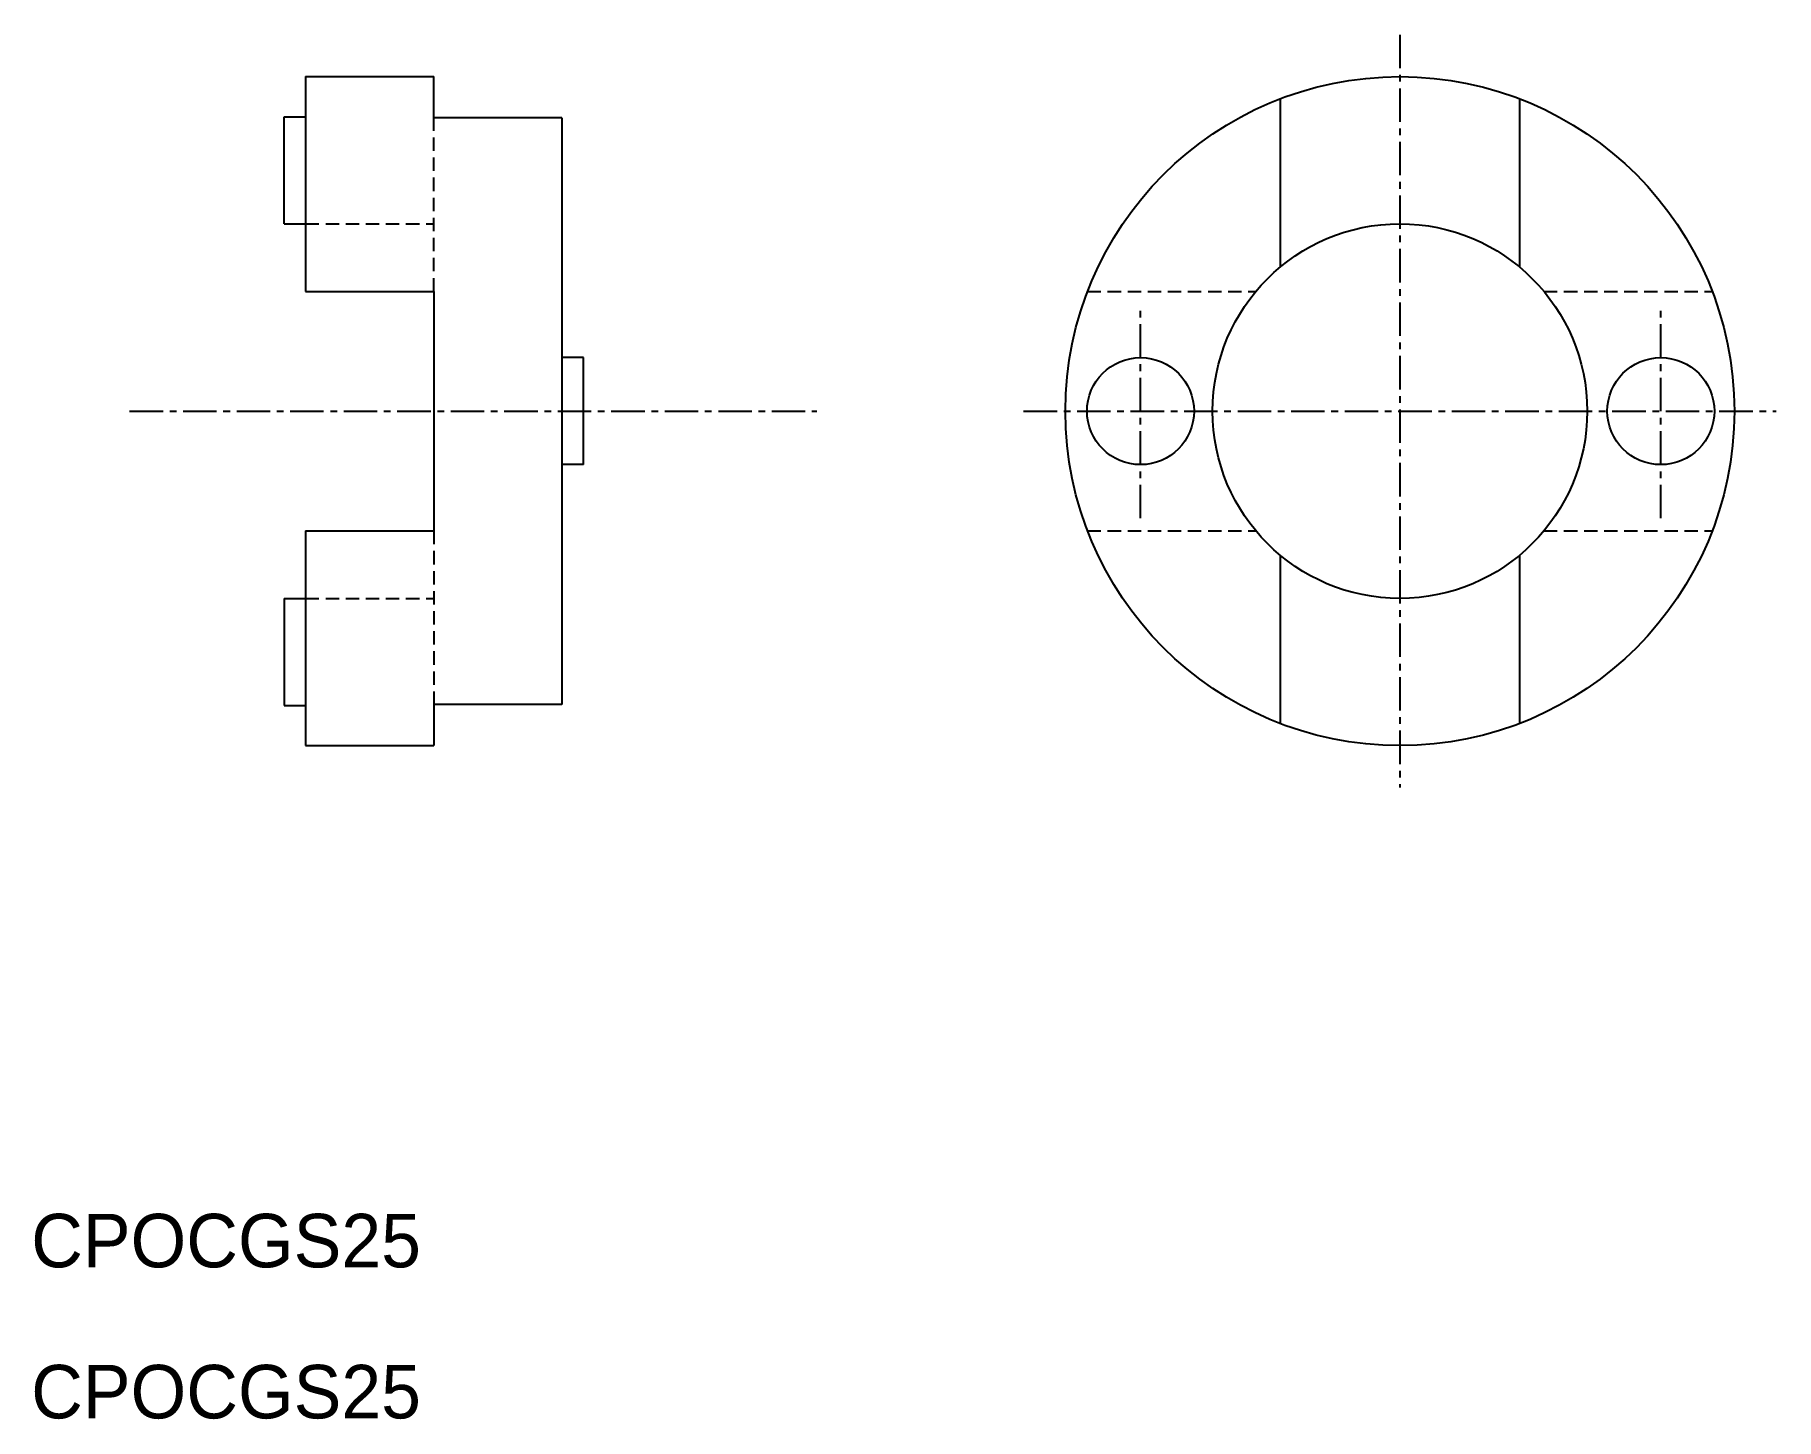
# Model space of a CAD drawing. Extents: x 60.4 to 125.5, y 496.1 to 547.8.
import ezdxf

# ---------------------------------------------------------------- set-up
doc = ezdxf.new("R2010")
doc.units = 0
doc.linetypes.add('CENTER', pattern=[2, 1.25, -0.25, 0.25, -0.25])
doc.linetypes.add('DASHED', pattern=[0.75, 0.5, -0.25])
doc.layers.get('0').update_dxf_attribs({"linetype": 'CONTINUOUS'})
doc.layers.add('CENTER', color=1, linetype='CENTER')

msp = doc.modelspace()

# ---------------------------------------------------------------- linework, layer by layer
at = {"color": 7, "linetype": 'CONTINUOUS'}
for p, q in [((70.526, 546.238), (70.526, 538.213)), ((70.526, 546.238), (75.316, 546.238)), ((75.316, 544.704), (75.316, 546.238)), ((106.946, 545.41), (106.946, 539.121)), ((115.896, 545.41), (115.896, 539.121)), ((69.726, 540.738), (69.726, 544.738)), ((69.726, 544.738), (70.526, 544.738)), ((80.106, 544.704), (75.316, 544.704)), ((80.106, 544.704), (80.106, 522.772)), ((69.726, 540.738), (70.526, 540.738)), ((70.526, 538.213), (75.316, 538.213)), ((75.316, 538.213), (75.316, 529.263)), ((80.906, 535.738), (80.106, 535.738)), ((80.906, 531.738), (80.906, 535.738)), ((80.906, 531.738), (80.106, 531.738)), ((70.526, 529.263), (75.316, 529.263)), ((70.526, 529.263), (70.526, 521.238)), ((106.946, 528.355), (106.946, 522.067)), ((115.896, 528.355), (115.896, 522.067)), ((69.726, 526.738), (69.726, 522.738)), ((69.726, 526.738), (70.526, 526.738)), ((69.726, 522.738), (70.526, 522.738)), ((80.106, 522.772), (75.316, 522.772)), ((75.316, 522.772), (75.316, 521.238)), ((70.526, 521.238), (75.316, 521.238))]:
    msp.add_line(p, q, dxfattribs=at)
at = {"color": 3, "linetype": 'DASHED'}
for p, q in [((75.316, 538.213), (75.316, 544.704)), ((70.526, 540.738), (75.316, 540.738)), ((99.75, 538.213), (106.038, 538.213)), ((116.804, 538.213), (123.093, 538.213)), ((75.316, 529.263), (75.316, 522.772)), ((99.75, 529.263), (106.038, 529.263)), ((116.804, 529.263), (123.093, 529.263)), ((70.526, 526.738), (75.316, 526.738))]:
    msp.add_line(p, q, dxfattribs=at)
at = {"color": 7, "linetype": 'CONTINUOUS'}
for centre, radius in [((111.421, 533.738), 12.5), ((111.421, 533.738), 7), ((101.729, 533.738), 2), ((121.173, 533.738), 2)]:
    msp.add_circle(centre, radius, dxfattribs=at)
at = {"layer": 'CENTER', "color": 1, "linetype": 'CENTER'}
for p, q in [((111.421, 547.801), (111.421, 519.676)), ((101.729, 529.738), (101.729, 537.738)), ((121.173, 529.738), (121.173, 537.738)), ((63.95, 533.738), (89.633, 533.738)), ((97.359, 533.738), (125.484, 533.738))]:
    msp.add_line(p, q, dxfattribs=at)

# ---------------------------------------------------------------- texts
at = {"color": 7, "linetype": 'CONTINUOUS'}
for p in [(60.27, 501.742), (60.27, 496.097)]:
    msp.add_text('CPOCGS25', height=2, dxfattribs=at).set_placement(p)

doc.saveas('drawing.dxf')
